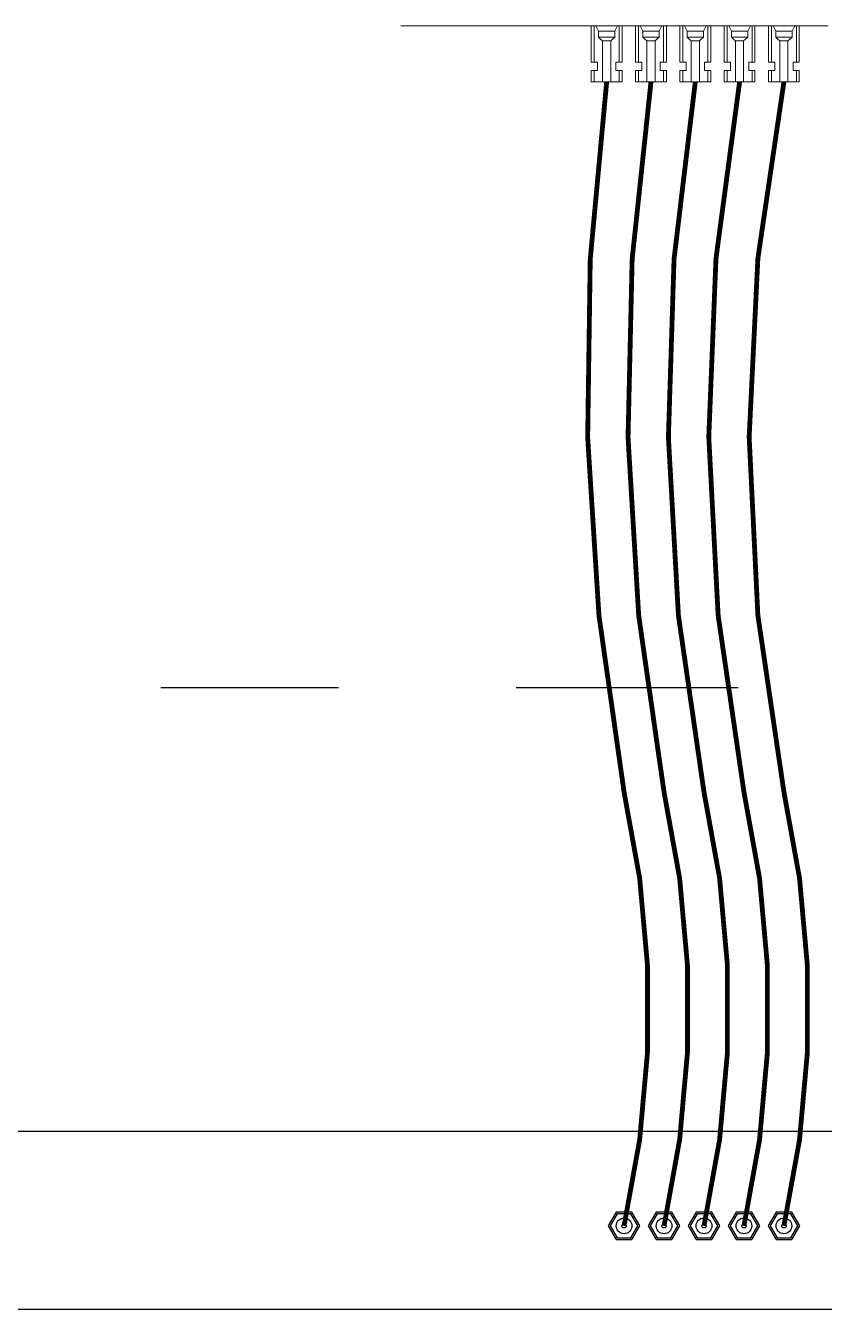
# Model space of a CAD drawing. Header units: millimetres. Extents: x 2497.4 to 2515.8, y 479.1 to 489.2.
# Drawn here: x 2504.358 to 2504.807, y 481.426 to 482.148 of the extents above; entities that cross this region are included whole.
import ezdxf

# ---------------------------------------------------------------- set-up
doc = ezdxf.new("R2010")
doc.units = ezdxf.units.MM
doc.linetypes.add('CENTERX2', pattern=[4, 2.5, -0.5, 0.5, -0.5])

# ---------------------------------------------------------------- blocks, each defined once
blk = doc.blocks.new('mc4')
at = {"color": 3, "lineweight": 0}
for p, q in [((-0.0156, 0.0568), (-0.0156, 0.0197)), ((-0.0126, 0.0568), (-0.0126, 0.0197)), ((-0.0111, 0.0568), (-0.0082, 0.0512)), ((0.0082, 0.0512), (0.0111, 0.0568)), ((0.0126, 0.0568), (0.0126, 0.0197)), ((0.0156, 0.0568), (0.0156, 0.0197)), ((-0.0082, 0.0453), (-0.0082, 0.0512)), ((0.0082, 0.0512), (-0.0082, 0.0512)), ((0.0082, 0.0453), (-0.0082, 0.0453)), ((-0.0082, 0.0453), (-0.0063, 0.0431)), ((-0.0063, 0.0431), (-0.0041, 0.0416)), ((-0.0041, 0.0416), (-0.0041, 0)), ((-0.0041, 0.0416), (0.0041, 0.0416)), ((0.0041, 0.0416), (0.0059, 0.0431)), ((0.0041, 0.0416), (0.0041, 0)), ((0.0059, 0.0431), (0.0082, 0.0453)), ((0.0082, 0.0453), (0.0082, 0.0512)), ((-0.0156, 0.0197), (-0.0093, 0.0197)), ((-0.0093, 0.0197), (-0.0093, 0.0115)), ((0.0156, 0.0197), (0.0093, 0.0197)), ((0.0093, 0.0115), (0.0093, 0.0197)), ((-0.0156, 0.0115), (-0.0156, 0)), ((-0.0156, 0.0115), (-0.0093, 0.0115)), ((-0.0156, 0), (0.0156, 0)), ((-0.0126, 0.0115), (-0.0126, 0)), ((0.0156, 0.0115), (0.0093, 0.0115)), ((0.0126, 0.0115), (0.0126, 0)), ((0.0156, 0.0115), (0.0156, 0))]:
    blk.add_line(p, q, dxfattribs=at)
blk.add_lwpolyline([(-0.0156, 0.0568), (0.0156, 0.0568)], dxfattribs=at)
blk = doc.blocks.new('G$C8D530D04')
blk.add_wipeout([(0.00027, 0), (0, -0.39552), (0.57974, -0.39578), (0.58, 0.03846), (-0.00013, 0.03845), (0, 0.00066)])
at = {"color": 1, "lineweight": 9}
blk.add_lwpolyline([(0.27813, -0.39578), (0.26632, -0.39578), (0.26049, -0.39578), (0.25465, -0.39578), (0.24882, -0.39578), (0.24298, -0.39578), (0.23715, -0.39578), (0.23131, -0.39578), (0.22561, -0.39578), (0.2199, -0.39578), (0.2142, -0.39578), (0.2085, -0.39578), (0.20293, -0.39578), (0.20014, -0.39578), (0.19736, -0.39578), (0.19457, -0.39578), (0.19179, -0.39578), (0.18913, -0.39578), (0.18635, -0.39578), (0.1837, -0.39578), (0.18091, -0.39578), (0.17826, -0.39578), (0.17561, -0.39578), (0.17295, -0.39578), (0.1703, -0.39578), (0.16765, -0.39578), (0.16499, -0.39578), (0.16248, -0.39578), (0.15982, -0.39578), (0.1573, -0.39578), (0.15478, -0.39578), (0.15213, -0.39578), (0.14961, -0.39578), (0.14722, -0.39578), (0.1447, -0.39578), (0.14218, -0.39578), (0.13979, -0.39578), (0.13741, -0.39578), (0.13502, -0.39578), (0.13263, -0.39578), (0.13025, -0.39578), (0.12786, -0.39578), (0.1256, -0.39578), (0.12322, -0.39578), (0.12096, -0.39578), (0.11871, -0.39578), (0.11658, -0.39578), (0.11433, -0.39578), (0.11207, -0.39578), (0.10995, -0.39578), (0.10783, -0.39578), (0.10571, -0.39578), (0.10359, -0.39578), (0.1016, -0.39578), (0.09961, -0.39578), (0.09748, -0.39578), (0.0955, -0.39578), (0.09364, -0.39578), (0.09165, -0.39578), (0.08979, -0.39578), (0.08793, -0.39578), (0.08608, -0.39578), (0.08422, -0.39578), (0.0825, -0.39578), (0.08064, -0.39578), (0.07892, -0.39578), (0.07732, -0.39578), (0.0756, -0.39578), (0.07401, -0.39578), (0.07242, -0.39578), (0.07082, -0.39578), (0.06923, -0.39578), (0.06777, -0.39578), (0.06618, -0.39578), (0.06486, -0.39578), (0.0634, -0.39578), (0.06207, -0.39578), (0.06061, -0.39578), (0.05929, -0.39578), (0.05809, -0.39578), (0.05677, -0.39578), (0.05557, -0.39578), (0.05451, -0.39578), (0.05332, -0.39578), (0.05226, -0.39578), (0.0512, -0.39578), (0.05014, -0.39578), (0.04921, -0.39578), (0.04814, -0.39578), (0.04735, -0.39578), (0.04642, -0.39578), (0.04563, -0.39578), (0.04483, -0.39578), (0.04403, -0.39578), (0.04337, -0.39578), (0.04271, -0.39578), (0.04204, -0.39578), (0.04138, -0.39578), (0.04085, -0.39578), (0.04032, -0.39578), (0.03992, -0.39578), (0.03966, -0.39578), (0.03926, -0.39578), (0.03899, -0.39578), (0.03873, -0.39578), (0.03846, -0.39578), (0.0382, -0.39578), (0.03793, -0.39578), (0.03767, -0.39578)], dxfattribs=at)
blk = doc.blocks.new('G$C71643F1A')
at = {"color": 3}
for points in [[(-0.00494, -0.00856), (0.00494, -0.00856), (0.00988, 0), (0.00494, 0.00856), (-0.00494, 0.00856), (-0.00988, 0)], [(-0.00431, -0.00746), (0.00431, -0.00746), (0.00862, 0), (0.00431, 0.00746), (-0.00431, 0.00746), (-0.00862, 0)]]:
    blk.add_lwpolyline(points, close=True, dxfattribs=at)
for radius in [0.00489, 0.00132]:
    blk.add_circle((0, 0), radius, dxfattribs=at)

msp = doc.modelspace()

# ---------------------------------------------------------------- linework, layer by layer
at = {"color": 8, "linetype": 'CENTERX2', "ltscale": 0.05, "transparency": 33554636}
msp.add_lwpolyline([(2501.6585, 481.77557), (2506.6977, 481.77557)], dxfattribs=at)
at = {"color": 6}
msp.add_lwpolyline([(2501.41628, 481.42557), (2506.6585, 481.42557), (2506.6585, 481.52557), (2501.41628, 481.52557)], close=True, dxfattribs=at)

# ---------------------------------------------------------------- block references
at = {"color": 0, "xscale": 0.5543882462841209, "yscale": 0.5543882462841209, "zscale": 0.5543882462841209}
msp.add_blockref('mc4', (2504.68452, 482.11644), dxfattribs=at)
at = {"xscale": 0.9019176429841149, "yscale": 0.9019176429841149, "zscale": 0.9019176429841149}
for p in [(2504.6943, 481.47254), (2504.7168, 481.47254), (2504.73929, 481.47254), (2504.76178, 481.47254), (2504.78428, 481.47254)]:
    msp.add_blockref('G$C71643F1A', p, dxfattribs=at)

# ---------------------------------------------------------------- next in the draw order: block references
msp.add_blockref('G$C8D530D04', (2504.53106, 482.54371))

# ---------------------------------------------------------------- next in the draw order: linework, layer by layer
at = {"color": 3, "const_width": 0.00271}
for points in [[(2504.68452, 482.11644, 0.078019), (2504.6943, 481.71664, -0.11246), (2504.6943, 481.47254)], [(2504.70946, 482.11644, 0.08299), (2504.7168, 481.71664, -0.11246), (2504.7168, 481.47254)], [(2504.7344, 482.11644, 0.087962), (2504.73929, 481.71664, -0.11246), (2504.73929, 481.47254)], [(2504.75934, 482.11644, 0.092932), (2504.76178, 481.71664, -0.11246), (2504.76178, 481.47254)], [(2504.78428, 482.11644, 0.0979), (2504.78428, 481.71664, -0.11246), (2504.78428, 481.47254)]]:
    msp.add_lwpolyline(points, format="xyb", dxfattribs=at)

# ---------------------------------------------------------------- next in the draw order: block references
at = {"color": 0, "xscale": 0.5543882462841209, "yscale": 0.5543882462841209, "zscale": 0.5543882462841209}
for p in [(2504.70946, 482.11644), (2504.7344, 482.11644), (2504.75934, 482.11644), (2504.78428, 482.11644)]:
    msp.add_blockref('mc4', p, dxfattribs=at)

doc.saveas('drawing.dxf')
